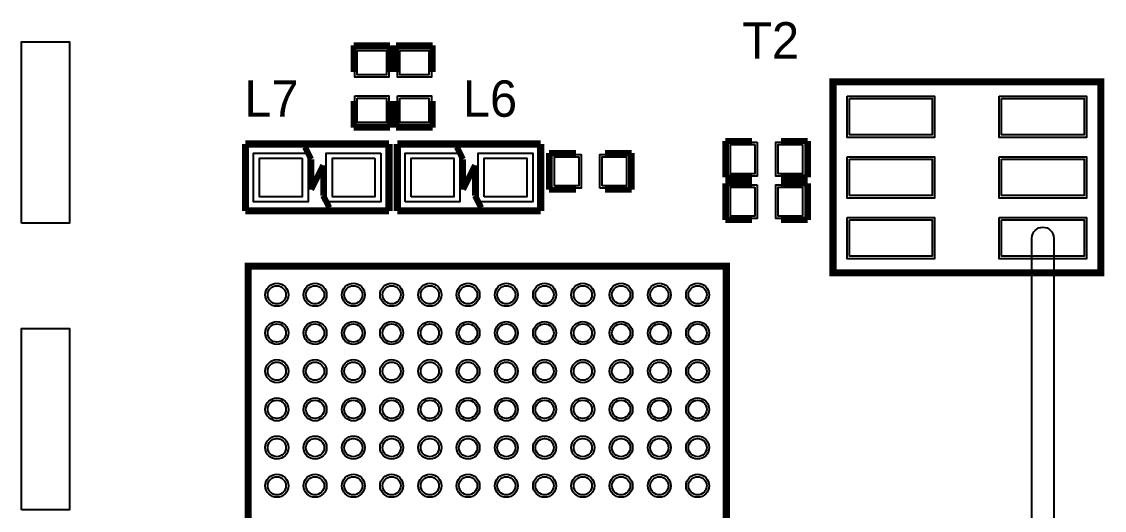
# Model space of a CAD drawing. Extents: x -2.2 to 93.5, y 0 to 50.
# Drawn here: x 47.79 to 70.44, y 23.17 to 33.41 of the extents above; entities that cross this region are included whole.
import ezdxf

# ---------------------------------------------------------------- set-up
doc = ezdxf.new("R2010")
doc.units = 0
for name, color, linetype in [('BG_SOLDERMASK_TOP', 110, 'CONTINUOUS'), ('PG_SILKSCREEN_TOP', 7, 'CONTINUOUS'), ('PIN_SOLDERMASK_TOP', 12, 'CONTINUOUS'), ('PIN_TOP', 12, 'CONTINUOUS'), ('RD_SILKSCREEN_TOP', 7, 'CONTINUOUS')]:
    doc.layers.add(name, color=color, linetype=linetype)

msp = doc.modelspace()

# ---------------------------------------------------------------- linework, layer by layer
at = {"layer": 'BG_SOLDERMASK_TOP'}
for points in [[(47.793148, 29.1846), (47.793148, 32.984694), (48.793146, 32.984694), (48.793146, 29.1846)], [(47.793148, 23.184612), (47.793148, 26.984706), (48.793146, 26.984706), (48.793146, 23.184612)]]:
    msp.add_lwpolyline(points, close=True, dxfattribs=at)
msp.add_lwpolyline([(69.38264, 21.095462, -1), (68.92544, 21.095462), (68.92544, 28.875736, -1), (69.38264, 28.875736)], format="xyb", close=True, dxfattribs=at)
at = {"layer": 'PG_SILKSCREEN_TOP'}
for points, const_width in [([(54.737, 32.914336), (54.737, 32.355536)], 0.127), ([(55.499, 32.914336), (54.737, 32.914336)], 0.127), ([(55.499, 32.355536), (55.499, 32.914336)], 0.127), ([(55.626, 32.914336), (55.626, 32.355536)], 0.127), ([(56.388, 32.914336), (55.626, 32.914336)], 0.127), ([(56.388, 32.355536), (56.388, 32.914336)], 0.127), ([(64.763904, 28.14574), (70.364096, 28.14574), (70.364096, 32.145732), (64.763904, 32.145732), (64.763904, 28.14574)], 0.150114), ([(54.737, 31.745936), (54.737, 31.187136)], 0.127), ([(55.499, 31.187136), (55.499, 31.745936)], 0.127), ([(55.626, 31.745936), (55.626, 31.187136)], 0.127), ([(56.388, 31.187136), (56.388, 31.745936)], 0.127), ([(54.737, 31.187136), (55.499, 31.187136)], 0.127), ([(55.626, 31.187136), (56.388, 31.187136)], 0.127), ([(52.474876, 29.445712), (52.474876, 30.84576)], 0.150114), ([(52.474876, 30.84576), (55.475124, 30.84576)], 0.150114), ([(53.848, 30.526736), (53.721, 30.780736)], 0.127), ([(55.475124, 30.84576), (55.475124, 29.445712)], 0.150114), ([(55.649876, 30.84576), (58.650124, 30.84576)], 0.150114), ([(55.649876, 29.445712), (55.649876, 30.84576)], 0.150114), ([(56.896, 30.780736), (57.023, 30.526736)], 0.127), ([(58.650124, 30.84576), (58.650124, 29.445712)], 0.150114), ([(63.0682, 30.907736), (62.5094, 30.907736)], 0.127), ([(62.5094, 30.907736), (62.5094, 30.145736)], 0.127), ([(64.2366, 30.907736), (63.6778, 30.907736)], 0.127), ([(64.2366, 30.145736), (64.2366, 30.907736)], 0.127), ([(53.848, 29.891736), (53.848, 30.526736)], 0.127), ([(57.023, 30.526736), (57.023, 29.891736)], 0.127), ([(59.3852, 30.653736), (58.8264, 30.653736)], 0.127), ([(58.8264, 30.653736), (58.8264, 29.891736)], 0.127), ([(60.5536, 30.653736), (59.9948, 30.653736)], 0.127), ([(60.5536, 29.891736), (60.5536, 30.653736)], 0.127), ([(54.102, 30.399736), (53.848, 29.891736)], 0.127), ([(54.102, 29.764736), (54.102, 30.399736)], 0.127), ([(57.023, 29.891736), (57.277, 30.399736)], 0.127), ([(57.277, 30.399736), (57.277, 29.764736)], 0.127), ([(62.5094, 30.145736), (63.0682, 30.145736)], 0.127), ([(63.6778, 30.145736), (64.2366, 30.145736)], 0.127), ([(58.8264, 29.891736), (59.3852, 29.891736)], 0.127), ([(59.9948, 29.891736), (60.5536, 29.891736)], 0.127), ([(63.0682, 30.018736), (62.5094, 30.018736)], 0.127), ([(62.5094, 30.018736), (62.5094, 29.256736)], 0.127), ([(64.2366, 30.018736), (63.6778, 30.018736)], 0.127), ([(64.2366, 29.256736), (64.2366, 30.018736)], 0.127), ([(54.229, 29.510736), (54.102, 29.764736)], 0.127), ([(57.277, 29.764736), (57.404, 29.510736)], 0.127), ([(55.475124, 29.445712), (52.474876, 29.445712)], 0.150114), ([(58.650124, 29.445712), (55.649876, 29.445712)], 0.150114), ([(62.5094, 29.256736), (63.0682, 29.256736)], 0.127), ([(63.6778, 29.256736), (64.2366, 29.256736)], 0.127), ([(62.53099, 28.287726), (52.53101, 28.287726), (52.53101, 18.287746), (62.53099, 18.287746), (62.53099, 28.287726)], 0.150114)]:
    msp.add_lwpolyline(points, dxfattribs=dict(at, const_width=const_width))
at = {"layer": 'PIN_SOLDERMASK_TOP'}
for points in [[(54.7624, 32.855662), (55.4736, 32.855662), (55.4736, 32.246062), (54.7624, 32.246062)], [(55.6514, 32.855662), (56.3626, 32.855662), (56.3626, 32.246062), (55.6514, 32.246062)], [(54.7624, 31.85541), (55.4736, 31.85541), (55.4736, 31.24581), (54.7624, 31.24581)], [(55.6514, 31.85541), (56.3626, 31.85541), (56.3626, 31.24581), (55.6514, 31.24581)], [(65.05956, 31.847536), (66.88836, 31.847536), (66.88836, 30.983936), (65.05956, 30.983936)], [(68.23964, 31.847536), (70.06844, 31.847536), (70.06844, 30.983936), (68.23964, 30.983936)], [(63.177674, 30.882336), (63.177674, 30.171136), (62.568074, 30.171136), (62.568074, 30.882336)], [(64.177926, 30.882336), (64.177926, 30.171136), (63.568326, 30.171136), (63.568326, 30.882336)], [(53.7845, 30.653736), (53.7845, 29.637736), (52.6415, 29.637736), (52.6415, 30.653736)], [(55.3085, 30.653736), (55.3085, 29.637736), (54.1655, 29.637736), (54.1655, 30.653736)], [(55.8165, 29.637736), (55.8165, 30.653736), (56.9595, 30.653736), (56.9595, 29.637736)], [(57.3405, 29.637736), (57.3405, 30.653736), (58.4835, 30.653736), (58.4835, 29.637736)], [(58.885074, 29.917136), (58.885074, 30.628336), (59.494674, 30.628336), (59.494674, 29.917136)], [(59.885326, 29.917136), (59.885326, 30.628336), (60.494926, 30.628336), (60.494926, 29.917136)], [(65.05956, 30.577536), (66.88836, 30.577536), (66.88836, 29.713936), (65.05956, 29.713936)], [(68.23964, 30.577536), (70.06844, 30.577536), (70.06844, 29.713936), (68.23964, 29.713936)], [(63.177674, 29.993336), (63.177674, 29.282136), (62.568074, 29.282136), (62.568074, 29.993336)], [(64.177926, 29.993336), (64.177926, 29.282136), (63.568326, 29.282136), (63.568326, 29.993336)], [(65.05956, 29.307536), (66.88836, 29.307536), (66.88836, 28.443936), (65.05956, 28.443936)], [(68.23964, 29.307536), (70.06844, 29.307536), (70.06844, 28.443936), (68.23964, 28.443936)]]:
    msp.add_lwpolyline(points, close=True, dxfattribs=at)
for centre in [(53.130958, 27.687778), (53.931058, 27.687778), (54.730904, 27.687778), (55.531004, 27.687778), (56.331104, 27.687778), (57.13095, 27.687778), (57.93105, 27.687778), (58.730896, 27.687778), (59.530996, 27.687778), (60.331096, 27.687778), (61.130942, 27.687778), (61.931042, 27.687778), (53.130958, 26.887678), (53.931058, 26.887678), (54.730904, 26.887678), (55.531004, 26.887678), (56.331104, 26.887678), (57.13095, 26.887678), (57.93105, 26.887678), (58.730896, 26.887678), (59.530996, 26.887678), (60.331096, 26.887678), (61.130942, 26.887678), (61.931042, 26.887678), (53.130958, 26.087832), (53.931058, 26.087832), (54.730904, 26.087832), (55.531004, 26.087832), (56.331104, 26.087832), (57.13095, 26.087832), (57.93105, 26.087832), (58.730896, 26.087832), (59.530996, 26.087832), (60.331096, 26.087832), (61.130942, 26.087832), (61.931042, 26.087832), (53.130958, 25.287732), (53.931058, 25.287732), (54.730904, 25.287732), (55.531004, 25.287732), (56.331104, 25.287732), (57.13095, 25.287732), (57.93105, 25.287732), (58.730896, 25.287732), (59.530996, 25.287732), (60.331096, 25.287732), (61.130942, 25.287732), (61.931042, 25.287732), (53.130958, 24.487632), (53.931058, 24.487632), (54.730904, 24.487632), (55.531004, 24.487632), (56.331104, 24.487632), (57.13095, 24.487632), (57.93105, 24.487632), (58.730896, 24.487632), (59.530996, 24.487632), (60.331096, 24.487632), (61.130942, 24.487632), (61.931042, 24.487632), (53.130958, 23.687786), (53.931058, 23.687786), (54.730904, 23.687786), (55.531004, 23.687786), (56.331104, 23.687786), (57.13095, 23.687786), (57.93105, 23.687786), (58.730896, 23.687786), (59.530996, 23.687786), (60.331096, 23.687786), (61.130942, 23.687786), (61.931042, 23.687786)]:
    msp.add_circle(centre, 0.2413, dxfattribs=at)
at = {"layer": 'PIN_TOP'}
for points in [[(54.8132, 32.804862), (55.4228, 32.804862), (55.4228, 32.296862), (54.8132, 32.296862)], [(55.7022, 32.804862), (56.3118, 32.804862), (56.3118, 32.296862), (55.7022, 32.296862)], [(54.8132, 31.80461), (55.4228, 31.80461), (55.4228, 31.29661), (54.8132, 31.29661)], [(55.7022, 31.80461), (56.3118, 31.80461), (56.3118, 31.29661), (55.7022, 31.29661)], [(65.11036, 31.796736), (66.83756, 31.796736), (66.83756, 31.034736), (65.11036, 31.034736)], [(68.29044, 31.796736), (70.01764, 31.796736), (70.01764, 31.034736), (68.29044, 31.034736)], [(63.126874, 30.831536), (63.126874, 30.221936), (62.618874, 30.221936), (62.618874, 30.831536)], [(64.127126, 30.831536), (64.127126, 30.221936), (63.619126, 30.221936), (63.619126, 30.831536)], [(58.935874, 29.967936), (58.935874, 30.577536), (59.443874, 30.577536), (59.443874, 29.967936)], [(59.936126, 29.967936), (59.936126, 30.577536), (60.444126, 30.577536), (60.444126, 29.967936)], [(53.6575, 30.552136), (53.6575, 29.739336), (52.7685, 29.739336), (52.7685, 30.552136)], [(55.1815, 30.552136), (55.1815, 29.739336), (54.2925, 29.739336), (54.2925, 30.552136)], [(55.9435, 29.739336), (55.9435, 30.552136), (56.8325, 30.552136), (56.8325, 29.739336)], [(57.4675, 29.739336), (57.4675, 30.552136), (58.3565, 30.552136), (58.3565, 29.739336)], [(65.11036, 30.526736), (66.83756, 30.526736), (66.83756, 29.764736), (65.11036, 29.764736)], [(68.29044, 30.526736), (70.01764, 30.526736), (70.01764, 29.764736), (68.29044, 29.764736)], [(63.126874, 29.942536), (63.126874, 29.332936), (62.618874, 29.332936), (62.618874, 29.942536)], [(64.127126, 29.942536), (64.127126, 29.332936), (63.619126, 29.332936), (63.619126, 29.942536)], [(65.11036, 29.256736), (66.83756, 29.256736), (66.83756, 28.494736), (65.11036, 28.494736)], [(68.29044, 29.256736), (70.01764, 29.256736), (70.01764, 28.494736), (68.29044, 28.494736)]]:
    msp.add_lwpolyline(points, close=True, dxfattribs=at)
for centre in [(53.130958, 27.687778), (53.931058, 27.687778), (54.730904, 27.687778), (55.531004, 27.687778), (56.331104, 27.687778), (57.13095, 27.687778), (57.93105, 27.687778), (58.730896, 27.687778), (59.530996, 27.687778), (60.331096, 27.687778), (61.130942, 27.687778), (61.931042, 27.687778), (53.130958, 26.887678), (53.931058, 26.887678), (54.730904, 26.887678), (55.531004, 26.887678), (56.331104, 26.887678), (57.13095, 26.887678), (57.93105, 26.887678), (58.730896, 26.887678), (59.530996, 26.887678), (60.331096, 26.887678), (61.130942, 26.887678), (61.931042, 26.887678), (53.130958, 26.087832), (53.931058, 26.087832), (54.730904, 26.087832), (55.531004, 26.087832), (56.331104, 26.087832), (57.13095, 26.087832), (57.93105, 26.087832), (58.730896, 26.087832), (59.530996, 26.087832), (60.331096, 26.087832), (61.130942, 26.087832), (61.931042, 26.087832), (53.130958, 25.287732), (53.931058, 25.287732), (54.730904, 25.287732), (55.531004, 25.287732), (56.331104, 25.287732), (57.13095, 25.287732), (57.93105, 25.287732), (58.730896, 25.287732), (59.530996, 25.287732), (60.331096, 25.287732), (61.130942, 25.287732), (61.931042, 25.287732), (53.130958, 24.487632), (53.931058, 24.487632), (54.730904, 24.487632), (55.531004, 24.487632), (56.331104, 24.487632), (57.13095, 24.487632), (57.93105, 24.487632), (58.730896, 24.487632), (59.530996, 24.487632), (60.331096, 24.487632), (61.130942, 24.487632), (61.931042, 24.487632), (53.130958, 23.687786), (53.931058, 23.687786), (54.730904, 23.687786), (55.531004, 23.687786), (56.331104, 23.687786), (57.13095, 23.687786), (57.93105, 23.687786), (58.730896, 23.687786), (59.530996, 23.687786), (60.331096, 23.687786), (61.130942, 23.687786), (61.931042, 23.687786)]:
    msp.add_circle(centre, 0.1905, dxfattribs=at)

# ---------------------------------------------------------------- texts
at = {"layer": 'RD_SILKSCREEN_TOP'}
for s, p in [('T2', (62.865, 32.634936)), ('L7', (52.451, 31.415736)), ('L6', (57.023, 31.415736))]:
    msp.add_text(s, height=0.762, dxfattribs=at).set_placement(p)

doc.saveas('drawing.dxf')
